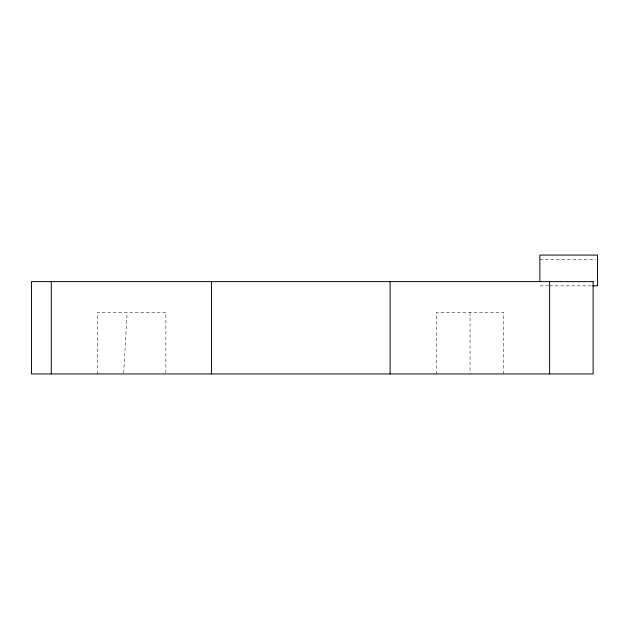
<?xml version="1.0" encoding="UTF-8"?>
<svg xmlns="http://www.w3.org/2000/svg" width="629" height="629" viewBox="0 0 629 629"><rect width="100%" height="100%" fill="white"/><g stroke="black" fill="none" stroke-linecap="round" stroke-linejoin="round"><path stroke-width="0.47" stroke-dasharray="3.15 2.36" d="M123.693 372.958L127.121 312.401M539.863 259.683L595.592 259.683M548.661 285.833L539.863 285.833L539.863 283.773M549.636 285.833L591.685 285.833M503.664 373.933L503.664 312.401L436.447 312.401L436.447 373.933M470.052 312.401L470.052 373.933M165.867 372.958L165.867 312.401L97.338 312.401L97.338 373.933"/><path stroke-width="0.94" d="M592.66 285.833L597.55 285.833L597.55 255.067L539.863 255.067L539.863 281.328M549.612 281.627L549.612 373.933M390.114 281.627L390.114 373.933M211.541 281.627L211.541 373.933M51.295 281.627L51.295 373.933M593.131 281.627L31.45 281.627L31.45 373.933L593.131 373.933L593.131 281.627"/></g></svg>
